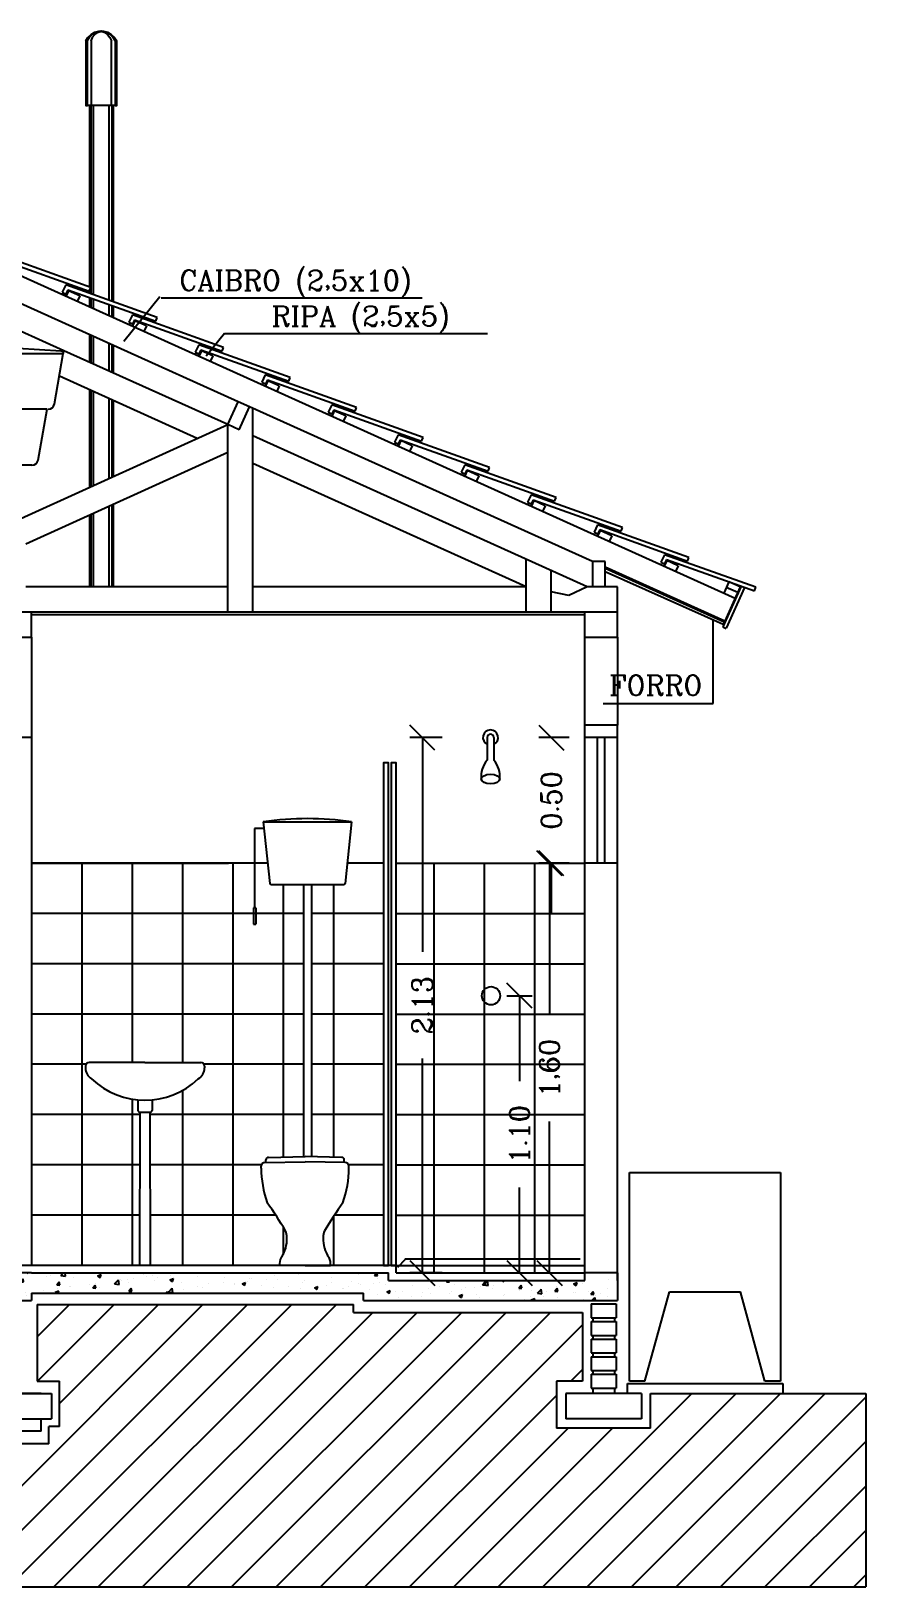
# Model space of a CAD drawing. Extents: x -7 to 295, y -11 to 39.
# Drawn here: x 171.79 to 175.11, y 22.33 to 28.52 of the extents above; entities that cross this region are included whole.
import ezdxf
from ezdxf.enums import TextEntityAlignment as Align

# ---------------------------------------------------------------- set-up
doc = ezdxf.new("R2010")
doc.units = 0
doc.header["$LTSCALE"] = 20
doc.linetypes.add('DASHED2', pattern=[0.375, 0.25, -0.125])
doc.layers.get('0').update_dxf_attribs({"linetype": 'CONTINUOUS'})
doc.layers.get('DEFPOINTS').update_dxf_attribs({"linetype": 'CONTINUOUS'})
for name, color, linetype in [('AZULEJO', 30, 'CONTINUOUS'), ('CONCRETO', 5, 'CONTINUOUS'), ('CORTES', 6, 'CONTINUOUS'), ('COTAS', 244, 'CONTINUOUS'), ('EQUIPAMENTOS', 1, 'CONTINUOUS'), ('JANELA', 5, 'CONTINUOUS'), ('MADEIRAME', 244, 'CONTINUOUS'), ('PAREDE', 250, 'CONTINUOUS'), ('PEDRA', 250, 'CONTINUOUS'), ('PISO', 30, 'CONTINUOUS'), ('PORTA', 1, 'CONTINUOUS'), ('TEXTO', 244, 'CONTINUOUS'), ('VISTA', 244, 'CONTINUOUS'), ('VISTAL', 30, 'CONTINUOUS'), ('VISTAP', 244, 'CONTINUOUS')]:
    doc.layers.add(name, color=color, linetype=linetype)
doc.styles.add('ROMANC', font='romanc.shx', dxfattribs={"height": 0.08})
doc.dimstyles.new('ROMANC', dxfattribs={"dimtxt": 0.1, "dimasz": 0.18, "dimexe": 0.05, "dimexo": 0.0625, "dimgap": 0.09, "dimtad": 0, "dimzin": 0, "dimtxsty": 'ROMANC', "dimblk1": 'NONE', "dimblk2": 'NONE', "dimsah": 1, "dimcen": 0.09, "dimclrd": 244, "dimclre": 244, "dimclrt": 244, "dimazin": 3, "dimtfac": 1, "dimtdec": 4, "dimtofl": 0, "dimtmove": 0, "dimatfit": 3, "dimtolj": 1, "dimtzin": 0})

# ---------------------------------------------------------------- blocks, each defined once
blk = doc.blocks.new('*X0')
at = {"color": 0}
for p, q in [((18.0818, -14.8888), (18.0818, -14.8888)), ((18.1256, -14.8889), (18.1256, -14.8889)), ((18.1316, -14.8818), (18.1316, -14.8818)), ((18.1318, -14.8822), (18.1318, -14.8822)), ((18.1338, -14.9075), (18.1434, -14.896)), ((18.1338, -14.9075), (18.1458, -14.9085)), ((18.1369, -14.902), (18.1369, -14.902)), ((18.1457, -14.9085), (18.1434, -14.896)), ((18.1591, -14.8728), (18.1623, -14.8749)), ((18.1623, -14.8749), (18.163, -14.8728)), ((18.2266, -14.8761), (18.2266, -14.8761)), ((18.2384, -14.8863), (18.2384, -14.8863)), ((18.2535, -14.882), (18.2535, -14.882)), ((18.2772, -14.92), (18.2869, -14.9085)), ((18.2892, -14.9211), (18.2869, -14.9085)), ((18.2943, -14.8833), (18.3043, -14.8728)), ((18.2943, -14.8833), (18.3121, -14.886)), ((18.312, -14.8861), (18.3105, -14.8728)), ((18.3452, -14.8908), (18.3452, -14.8908)), ((18.4071, -14.918), (18.4071, -14.918)), ((18.4307, -14.9136), (18.4307, -14.9136)), ((18.4397, -14.8842), (18.4537, -14.8788)), ((18.4397, -14.8842), (18.4497, -14.8909)), ((18.4497, -14.8909), (18.4537, -14.8789)), ((18.4519, -14.8953), (18.4519, -14.8953)), ((18.5077, -14.9164), (18.5233, -14.9002)), ((18.5077, -14.9164), (18.5255, -14.9191)), ((18.5165, -14.873), (18.5165, -14.873)), ((18.5255, -14.9192), (18.5233, -14.9002)), ((18.5317, -14.9008), (18.5317, -14.9008)), ((18.5334, -14.9013), (18.5334, -14.9013)), ((18.5587, -14.8999), (18.5587, -14.8999)), ((18.5632, -14.9119), (18.5632, -14.9119)), ((18.5835, -14.8947), (18.5835, -14.8947)), ((18.6233, -14.8775), (18.6233, -14.8775)), ((18.6356, -14.8858), (18.6356, -14.8858)), ((18.6592, -14.8848), (18.6592, -14.8848)), ((18.6654, -14.9044), (18.6654, -14.9044)), ((18.6798, -14.8919), (18.6798, -14.8919)), ((18.7272, -14.9002), (18.7412, -14.8949)), ((18.7272, -14.9002), (18.7371, -14.907)), ((18.73, -14.882), (18.73, -14.882)), ((18.7371, -14.907), (18.7412, -14.8949)), ((18.7722, -14.9089), (18.7722, -14.9089)), ((18.8368, -14.8865), (18.8368, -14.8865)), ((18.879, -14.9134), (18.879, -14.9134)), ((18.9408, -14.9105), (18.9408, -14.9105)), ((18.9436, -14.891), (18.9436, -14.891)), ((18.985, -14.9138), (18.985, -14.9138)), ((18.9857, -14.9179), (18.9857, -14.9179)), ((19.0146, -14.9163), (19.0286, -14.9109)), ((19.0146, -14.9163), (19.0245, -14.923)), ((19.0245, -14.923), (19.0286, -14.9109)), ((19.0351, -14.9072), (19.0351, -14.9072)), ((19.0435, -14.8964), (19.0435, -14.8964)), ((19.0503, -14.8956), (19.0503, -14.8956)), ((19.1109, -14.8973), (19.1109, -14.8973)), ((19.1445, -14.8836), (19.1445, -14.8836)), ((19.1571, -14.9001), (19.1571, -14.9001)), ((19.2372, -14.8806), (19.2372, -14.8806)), ((19.2547, -14.9111), (19.2547, -14.9111)), ((19.2639, -14.9046), (19.2639, -14.9046)), ((19.2872, -14.874), (19.2872, -14.874)), ((19.3706, -14.9091), (19.3706, -14.9091)), ((19.3714, -14.8911), (19.3714, -14.8911)), ((19.4496, -14.9083), (19.4496, -14.9083)), ((19.4774, -14.9136), (19.4774, -14.9136)), ((19.4775, -14.8728), (19.48, -14.8745)), ((19.48, -14.8745), (19.4806, -14.8728)), ((19.5359, -14.915), (19.5359, -14.915)), ((19.5406, -14.8825), (19.5487, -14.8728)), ((19.5406, -14.8825), (19.5525, -14.8836)), ((19.5525, -14.8836), (19.5505, -14.8728)), ((19.5535, -14.8933), (19.5535, -14.8933)), ((19.5625, -14.9098), (19.5625, -14.9098)), ((19.8275, -14.9076), (19.8315, -14.9028)), ((19.8275, -14.9076), (19.8394, -14.9087)), ((19.8394, -14.9087), (19.8383, -14.9028)), ((19.8587, -14.918), (19.8587, -14.918)), ((19.9614, -14.9039), (19.9614, -14.9039)), ((19.9709, -14.9202), (19.9806, -14.9087)), ((19.9753, -14.9202), (19.9909, -14.904)), ((19.9829, -14.9212), (19.9806, -14.9087)), ((19.9931, -14.923), (19.9909, -14.904)), ((20.0493, -14.9028), (20.0549, -14.9065)), ((20.0549, -14.9065), (20.0561, -14.9028)), ((20.0788, -14.9049), (20.0788, -14.9049)), ((20.1404, -14.9056), (20.1404, -14.9056)), ((20.3323, -14.9158), (20.3463, -14.9104)), ((20.3323, -14.9158), (20.3423, -14.9225)), ((20.3423, -14.9225), (20.3463, -14.9105)), ((20.3675, -14.9158), (20.3675, -14.9158)), ((20.4714, -14.9008), (20.4714, -14.9008)), ((18.0497, -14.9566), (18.0497, -14.9566)), ((18.0792, -14.9611), (18.0792, -14.9611)), ((18.1231, -14.9555), (18.1231, -14.9555)), ((18.155, -14.9511), (18.155, -14.9511)), ((18.1564, -14.9611), (18.1564, -14.9611)), ((18.2242, -14.9427), (18.2242, -14.9427)), ((18.2717, -14.9487), (18.2857, -14.9434)), ((18.2717, -14.9487), (18.2777, -14.9528)), ((18.2772, -14.92), (18.2892, -14.9211)), ((18.2813, -14.9345), (18.2813, -14.9345)), ((18.2825, -14.9528), (18.2857, -14.9434)), ((18.328, -14.9277), (18.328, -14.9277)), ((18.3299, -14.9519), (18.3299, -14.9519)), ((18.3314, -14.9279), (18.3314, -14.9279)), ((18.4207, -14.9326), (18.4303, -14.9211)), ((18.4207, -14.9326), (18.4327, -14.9336)), ((18.4326, -14.9336), (18.4303, -14.9211)), ((18.4465, -14.9319), (18.4465, -14.9319)), ((18.5642, -14.9451), (18.5738, -14.9336)), ((18.5642, -14.9451), (18.5761, -14.9462)), ((18.5761, -14.9462), (18.5738, -14.9336)), ((18.6332, -14.9524), (18.6332, -14.9524)), ((18.7117, -14.9528), (18.7172, -14.9462)), ((18.7185, -14.9528), (18.7172, -14.9462)), ((18.7212, -14.9495), (18.7367, -14.9333)), ((18.7212, -14.9495), (18.7389, -14.9523)), ((18.7329, -14.947), (18.7329, -14.947)), ((18.7359, -14.9383), (18.7359, -14.9383)), ((18.7389, -14.9523), (18.7367, -14.9333)), ((18.783, -14.9404), (18.783, -14.9404)), ((18.8369, -14.9255), (18.8369, -14.9255)), ((18.8587, -14.9305), (18.8587, -14.9305)), ((19.0214, -14.9512), (19.0214, -14.9512)), ((19.0925, -14.9224), (19.0925, -14.9224)), ((19.1381, -14.9311), (19.1381, -14.9311)), ((19.1421, -14.9502), (19.1421, -14.9502)), ((19.1993, -14.9269), (19.1993, -14.9269)), ((19.2459, -14.9352), (19.2459, -14.9352)), ((19.302, -14.9323), (19.316, -14.9269)), ((19.302, -14.9323), (19.312, -14.939)), ((19.306, -14.9314), (19.306, -14.9314)), ((19.3104, -14.943), (19.3104, -14.943)), ((19.312, -14.939), (19.316, -14.9269)), ((19.3486, -14.9211), (19.3486, -14.9211)), ((19.4128, -14.9359), (19.4128, -14.9359)), ((19.4193, -14.935), (19.4193, -14.935)), ((19.4367, -14.9263), (19.4367, -14.9263)), ((19.4867, -14.9197), (19.4867, -14.9197)), ((19.5196, -14.9405), (19.5196, -14.9405)), ((19.5511, -14.9599), (19.5511, -14.9599)), ((19.5842, -14.9181), (19.5842, -14.9181)), ((19.5894, -14.9483), (19.6034, -14.9429)), ((19.5894, -14.9483), (19.5994, -14.955)), ((19.5994, -14.955), (19.6034, -14.9429)), ((19.6263, -14.945), (19.6263, -14.945)), ((19.6362, -14.972), (19.6362, -14.972)), ((19.6538, -14.9458), (19.6538, -14.9458)), ((19.6863, -14.9654), (19.6863, -14.9654)), ((19.6909, -14.9226), (19.6909, -14.9226)), ((19.7289, -14.965), (19.7289, -14.965)), ((19.7331, -14.9495), (19.7331, -14.9495)), ((19.7548, -14.933), (19.7548, -14.933)), ((19.762, -14.9554), (19.762, -14.9554)), ((19.7977, -14.9271), (19.7977, -14.9271)), ((19.8399, -14.954), (19.8399, -14.954)), ((19.8456, -14.9449), (19.8456, -14.9449)), ((19.8769, -14.9643), (19.8909, -14.9589)), ((19.8769, -14.9643), (19.8868, -14.971)), ((19.8868, -14.971), (19.8909, -14.959)), ((19.8883, -14.9388), (19.8883, -14.9388)), ((19.9044, -14.9316), (19.9044, -14.9316)), ((19.9384, -14.9322), (19.9384, -14.9322)), ((19.9466, -14.9585), (19.9466, -14.9585)), ((19.9589, -14.9705), (19.9589, -14.9705)), ((19.9622, -14.9249), (19.9622, -14.9249)), ((19.9709, -14.9202), (19.9829, -14.9212)), ((19.9753, -14.9202), (19.9931, -14.9229)), ((20.0112, -14.9361), (20.0112, -14.9361)), ((20.0141, -14.9223), (20.0141, -14.9223)), ((20.0534, -14.963), (20.0534, -14.963)), ((20.0599, -14.9577), (20.0599, -14.9577)), ((20.1144, -14.9327), (20.124, -14.9212)), ((20.1144, -14.9327), (20.1263, -14.9338)), ((20.118, -14.9407), (20.118, -14.9407)), ((20.1263, -14.9338), (20.124, -14.9212)), ((20.1379, -14.9779), (20.1379, -14.9779)), ((20.1601, -14.9675), (20.1601, -14.9675)), ((20.1638, -14.9427), (20.1638, -14.9427)), ((20.1643, -14.9803), (20.1783, -14.975)), ((20.1757, -14.9828), (20.1783, -14.975)), ((20.1888, -14.9533), (20.2044, -14.9371)), ((20.1888, -14.9533), (20.2066, -14.9561)), ((20.2066, -14.9561), (20.2043, -14.9371)), ((20.2136, -14.9679), (20.2136, -14.9679)), ((20.2247, -14.9452), (20.2247, -14.9452)), ((20.2578, -14.9453), (20.2675, -14.9338)), ((20.2578, -14.9453), (20.2698, -14.9463)), ((20.2665, -14.9286), (20.2665, -14.9286)), ((20.2669, -14.972), (20.2669, -14.972)), ((20.2698, -14.9463), (20.2675, -14.9338)), ((20.3315, -14.9497), (20.3315, -14.9497)), ((20.3399, -14.9513), (20.3399, -14.9513)), ((20.3737, -14.9765), (20.3737, -14.9765)), ((20.39, -14.9447), (20.39, -14.9447)), ((20.4013, -14.9578), (20.4109, -14.9463)), ((20.4013, -14.9578), (20.4132, -14.9589)), ((20.4057, -14.9828), (20.4178, -14.9702)), ((20.4132, -14.9589), (20.4109, -14.9463)), ((20.4193, -14.9828), (20.4178, -14.9702)), ((20.4205, -14.9642), (20.4205, -14.9642)), ((20.4383, -14.9542), (20.4383, -14.9542)), ((20.4658, -14.9348), (20.4658, -14.9348)), ((20.469, -14.9674), (20.469, -14.9674)), ((20.1643, -14.9803), (20.1679, -14.9828)), ((20.3651, -14.9824), (20.3651, -14.9824)), ((20.4804, -14.9811), (20.4804, -14.9811))]:
    blk.add_line(p, q, dxfattribs=at)
blk = doc.blocks.new('_OBLIQUE')
at = {"color": 0, "linetype": 'BYBLOCK'}
blk.add_line((-0.5, -0.5), (0.5, 0.5), dxfattribs=at)
blk = doc.blocks.new('*D106')
at = {"color": 244, "linetype": 'BYBLOCK'}
for p, q in [((133.2667, -5.5804), (133.1385, -5.5804)), ((133.1885, -5.5804), (133.1885, -6.4335)), ((133.1885, -7.7104), (133.1885, -6.8573)), ((133.2667, -7.7104), (133.1385, -7.7104))]:
    blk.add_line(p, q, dxfattribs=at)
at = {"layer": 'DEFPOINTS', "color": 0, "linetype": 'BYBLOCK'}
for p in [(133.3292, -5.5804), (133.1885, -7.7104), (133.3292, -7.7104)]:
    blk.add_point(p, dxfattribs=at)
at = {"color": 244, "linetype": 'BYBLOCK', "xscale": 0.1, "yscale": 0.1, "zscale": 0.1}
for p, rotation in [((133.1885, -5.5804), 90), ((133.1885, -7.7104), 270)]:
    blk.add_blockref('_OBLIQUE', p, dxfattribs=dict(at, rotation=rotation))
at = {"color": 244, "linetype": 'BYBLOCK', "insert": (133.1885, -6.6454), "char_height": 0.08, "attachment_point": 5, "rotation": 90, "style": 'ROMANC'}
blk.add_mtext('\\A1;2.13', dxfattribs=at)
blk = doc.blocks.new('*D107')
at = {"color": 244, "linetype": 'BYBLOCK'}
for p, q in [((133.7718, -5.5804), (133.6512, -5.5804)), ((133.7012, -5.5804), (133.7012, -5.5804)), ((133.7718, -6.0804), (133.6512, -6.0804)), ((133.7012, -6.0804), (133.7012, -6.2804))]:
    blk.add_line(p, q, dxfattribs=at)
at = {"layer": 'DEFPOINTS', "color": 0, "linetype": 'BYBLOCK'}
for p in [(133.8343, -5.5804), (133.7012, -6.0804), (133.8343, -6.0804)]:
    blk.add_point(p, dxfattribs=at)
at = {"color": 244, "linetype": 'BYBLOCK', "xscale": 0.1, "yscale": 0.1, "zscale": 0.1}
for p, rotation in [((133.7012, -5.5804), 270), ((133.7012, -6.0804), 90)]:
    blk.add_blockref('_OBLIQUE', p, dxfattribs=dict(at, rotation=rotation))
at = {"color": 244, "linetype": 'BYBLOCK', "insert": (133.7012, -5.8304), "char_height": 0.08, "attachment_point": 5, "rotation": 90, "style": 'ROMANC'}
blk.add_mtext('\\A1;0.50', dxfattribs=at)
blk = doc.blocks.new('*D108')
at = {"color": 244, "linetype": 'BYBLOCK'}
for p, q in [((133.6387, -6.0804), (133.6437, -6.0804)), ((133.6937, -6.0804), (133.6937, -6.6835)), ((133.6937, -7.7104), (133.6937, -7.1073)), ((133.6387, -7.7104), (133.6437, -7.7104))]:
    blk.add_line(p, q, dxfattribs=at)
at = {"layer": 'DEFPOINTS', "color": 0, "linetype": 'BYBLOCK'}
for p in [(133.7012, -6.0804), (133.6937, -7.7104), (133.7012, -7.7104)]:
    blk.add_point(p, dxfattribs=at)
at = {"color": 244, "linetype": 'BYBLOCK', "xscale": 0.1, "yscale": 0.1, "zscale": 0.1}
for p, rotation in [((133.6937, -6.0804), 90), ((133.6937, -7.7104), 270)]:
    blk.add_blockref('_OBLIQUE', p, dxfattribs=dict(at, rotation=rotation))
at = {"color": 244, "linetype": 'BYBLOCK', "insert": (133.6937, -6.8954), "char_height": 0.08, "attachment_point": 5, "rotation": 90, "style": 'ROMANC'}
blk.add_mtext('\\A1;{1,60}', dxfattribs=at)
blk = doc.blocks.new('*D109')
at = {"color": 244, "linetype": 'BYBLOCK'}
for p, q in [((133.5238, -6.6076), (133.6246, -6.6076)), ((133.5746, -6.6076), (133.5746, -6.9471)), ((133.5746, -7.7104), (133.5746, -7.3709)), ((133.5238, -7.7104), (133.6246, -7.7104))]:
    blk.add_line(p, q, dxfattribs=at)
at = {"layer": 'DEFPOINTS', "color": 0, "linetype": 'BYBLOCK'}
for p in [(133.4613, -6.6076), (133.4613, -7.7104), (133.5746, -7.7104)]:
    blk.add_point(p, dxfattribs=at)
at = {"color": 244, "linetype": 'BYBLOCK', "xscale": 0.1, "yscale": 0.1, "zscale": 0.1}
for p, rotation in [((133.5746, -6.6076), 90), ((133.5746, -7.7104), 270)]:
    blk.add_blockref('_OBLIQUE', p, dxfattribs=dict(at, rotation=rotation))
at = {"color": 244, "linetype": 'BYBLOCK', "insert": (133.5746, -7.159), "char_height": 0.08, "attachment_point": 5, "rotation": 90, "style": 'ROMANC'}
blk.add_mtext('\\A1;1.10', dxfattribs=at)
blk = doc.blocks.new('*X274')
at = {"color": 0, "linetype": 'CONTINUOUS'}
for p, q in [((171.3497, 22.3269), (172.4735, 23.4507)), ((171.5265, 22.3269), (172.6502, 23.4507)), ((171.7032, 22.3269), (172.827, 23.4507)), ((171.8146, 23.3222), (171.9431, 23.4507)), ((171.815, 23.1458), (172.1199, 23.4507)), ((171.88, 22.3269), (173.0038, 23.4507)), ((171.9029, 23.057), (172.2967, 23.4507)), ((172.0568, 22.3269), (173.1486, 23.4188)), ((172.2336, 22.3269), (173.3254, 23.4188)), ((172.4104, 22.3269), (173.5022, 23.4188)), ((172.5871, 22.3269), (173.679, 23.4188)), ((172.7639, 22.3269), (173.8557, 23.4188)), ((172.9407, 22.3269), (173.983, 23.3693)), ((173.9366, 23.1461), (173.983, 23.1925)), ((167.1804, 22.4003), (167.8762, 23.0961)), ((167.1804, 22.5771), (167.6994, 23.0961)), ((167.1804, 22.7539), (167.5226, 23.0961)), ((167.1804, 22.9306), (167.3458, 23.0961)), ((167.2838, 22.3269), (168.0529, 23.0961)), ((167.9909, 22.3269), (168.7601, 23.0961)), ((168.1677, 22.3269), (168.9368, 23.0961)), ((168.3445, 22.3269), (169.1136, 23.0961)), ((168.5213, 22.3269), (169.2904, 23.0961)), ((168.5602, 23.073), (168.5833, 23.0961)), ((168.698, 22.3269), (169.4672, 23.0961)), ((168.8748, 22.3269), (169.6439, 23.0961)), ((169.0516, 22.3269), (169.8207, 23.0961)), ((169.9355, 22.3269), (170.7046, 23.0961)), ((170.1123, 22.3269), (170.8814, 23.0961)), ((170.289, 22.3269), (171.0582, 23.0961)), ((170.4349, 23.0031), (170.5278, 23.0961)), ((170.4658, 22.3269), (171.2349, 23.0961)), ((173.1175, 22.3269), (173.8795, 23.089)), ((173.6478, 22.3269), (174.4169, 23.0961)), ((173.8246, 22.3269), (174.5937, 23.0961)), ((174.0013, 22.3269), (174.7705, 23.0961)), ((174.1781, 22.3269), (174.9472, 23.0961)), ((169.2284, 22.3269), (169.9349, 23.0335)), ((170.6426, 22.3269), (171.3799, 23.0643)), ((174.3549, 22.3269), (175.1095, 23.0816)), ((167.4606, 22.3269), (168.0602, 22.9265)), ((173.2942, 22.3269), (173.9257, 22.9584)), ((173.471, 22.3269), (174.1025, 22.9584)), ((174.5317, 22.3269), (175.1095, 22.9048)), ((167.6374, 22.3269), (168.2071, 22.8966)), ((167.8142, 22.3269), (168.3839, 22.8966)), ((169.4051, 22.3269), (169.9741, 22.8959)), ((169.5819, 22.3269), (170.1509, 22.8959)), ((169.7587, 22.3269), (170.3277, 22.8959)), ((170.8194, 22.3269), (171.3883, 22.8959)), ((170.9961, 22.3269), (171.5651, 22.8959)), ((171.1729, 22.3269), (171.7419, 22.8959)), ((174.7084, 22.3269), (175.1095, 22.728)), ((174.8852, 22.3269), (175.1095, 22.5512)), ((175.062, 22.3269), (175.1095, 22.3745))]:
    blk.add_line(p, q, dxfattribs=at)

msp = doc.modelspace()

# ---------------------------------------------------------------- linework, layer by layer
at = {"layer": 'AZULEJO', "color": 244, "linetype": 'CONTINUOUS'}
for p, q in [((172.7201, 24.0153), (172.8795, 24.0177)), ((173.0388, 24.0153), (172.8795, 24.0177)), ((172.7051, 23.9933), (172.7051, 24.0003)), ((173.0538, 23.9933), (173.0538, 24.0003)), ((172.8795, 23.6063), (172.7785, 23.6063)), ((172.8795, 23.6063), (172.9805, 23.6063))]:
    msp.add_line(p, q, dxfattribs=at)
for centre, radius, start, end in [((172.7201, 24.0003), 0.015, 90, 180), ((173.1333, 23.9965), 0.4283, 180.43396, 199.23218), ((172.6256, 23.9965), 0.4283, 340.76782, 359.56604), ((173.0388, 24.0003), 0.015, 360, 90), ((171.2469, 22.8111), 1.8131, 30.93669, 35.17039), ((174.5121, 22.8111), 1.8131, 144.82961, 149.06331), ((172.6863, 23.7088), 0.121, 323.69434, 3.46966), ((173.0726, 23.7088), 0.121, 176.53034, 216.30566), ((172.8349, 23.6124), 0.0567, 154.0566, 186.16017), ((172.9241, 23.6124), 0.0567, 353.83983, 25.9434)]:
    msp.add_arc(centre, radius, start, end, dxfattribs=at)
at = {"layer": 'CONCRETO'}
for p, q in [((171.6619, 26.206), (171.7919, 26.206)), ((171.7919, 26.106), (171.7919, 26.206)), ((173.9919, 26.206), (174.1219, 26.206)), ((173.9919, 26.106), (173.9919, 26.206)), ((174.1219, 26.106), (174.1219, 26.206)), ((173.9919, 25.7061), (173.9919, 25.7561)), ((174.1219, 25.7061), (174.1219, 25.7561)), ((174.1219, 25.7061), (173.9919, 25.7061)), ((174.1219, 23.5761), (174.1219, 23.4661)), ((171.8299, 23.0959), (171.4299, 23.0959)), ((171.5851, 23.0958), (171.8707, 23.0958)), ((171.8299, 23.0958), (171.8299, 23.0959)), ((174.2169, 23.0961), (173.9169, 23.0961)), ((171.8299, 22.9459), (171.8299, 22.9958)), ((174.2169, 22.9961), (173.9169, 22.9961)), ((171.8299, 22.9459), (171.4299, 22.9459))]:
    msp.add_line(p, q, dxfattribs=at)
at = {"layer": 'CONCRETO', "color": 3}
for p, q in [((171.6619, 26.106), (171.7919, 26.106)), ((173.9919, 26.106), (174.1219, 26.106)), ((174.1219, 25.7561), (173.9919, 25.7561)), ((174.1219, 23.5761), (173.9919, 23.5761))]:
    msp.add_line(p, q, dxfattribs=at)
at = {"layer": 'CONCRETO', "color": 254}
for p, q in [((171.9919, 25.2061), (171.9919, 23.6061)), ((172.1919, 25.2061), (172.1919, 24.4137)), ((172.3919, 25.2061), (172.3919, 24.4137)), ((172.5919, 25.2061), (172.5919, 23.6061)), ((173.3919, 25.2061), (173.3919, 23.5761)), ((173.5919, 25.2061), (173.5919, 23.5761)), ((173.7919, 25.2061), (173.7919, 23.5761)), ((172.7919, 25.1207), (172.7919, 24.037)), ((172.9919, 25.1207), (172.9919, 24.0365)), ((172.1919, 24.268), (172.1919, 23.6061)), ((172.3919, 24.3023), (172.3919, 23.6061)), ((172.9919, 23.7992), (172.9919, 23.6061)), ((172.7919, 23.76), (172.7919, 23.6496))]:
    msp.add_line(p, q, dxfattribs=at)
at = {"layer": 'CONCRETO', "color": 5}
for p, q in [((171.7919, 23.5761), (171.6619, 23.5761)), ((171.7919, 23.5761), (173.2119, 23.5761)), ((173.2119, 23.5461), (173.2119, 23.5761)), ((173.2119, 23.5461), (173.9919, 23.5461)), ((171.6619, 23.4661), (171.7919, 23.4661)), ((171.7919, 23.4961), (173.1119, 23.4961)), ((171.7919, 23.4961), (171.7919, 23.4661)), ((173.1119, 23.4661), (173.1119, 23.4961)), ((173.1119, 23.4661), (174.1219, 23.4661)), ((171.5707, 22.9958), (171.8707, 22.9958))]:
    msp.add_line(p, q, dxfattribs=at)
at = {"layer": 'CONCRETO', "color": 244}
for p, q in [((171.8146, 23.1458), (171.9029, 23.1458)), ((171.9029, 22.9649), (171.9029, 23.1458)), ((173.983, 23.1461), (173.8795, 23.1461)), ((174.253, 22.9584), (174.253, 23.0961)), ((171.8609, 22.8959), (171.8609, 22.9649)), ((171.9029, 22.9649), (171.8609, 22.9649)), ((174.253, 22.9584), (173.8795, 22.9584)), ((171.8609, 22.8959), (171.3799, 22.8959))]:
    msp.add_line(p, q, dxfattribs=at)
at = {"layer": 'CORTES', "color": 244, "linetype": 'CONTINUOUS'}
for p, q in [((173.9287, 26.2712), (173.8585, 26.2855)), ((174.0016, 26.306), (173.9287, 26.2712))]:
    msp.add_line(p, q, dxfattribs=at)
at = {"layer": 'CORTES', "color": 254, "linetype": 'CONTINUOUS'}
for p, q in [((171.7919, 25.2061), (172.5753, 25.2061)), ((172.7305, 25.2061), (171.7919, 25.2061)), ((173.1919, 25.2061), (173.0476, 25.2061)), ((173.2419, 25.2061), (173.9919, 25.2061)), ((172.8731, 25.0061), (171.7919, 25.0061)), ((173.1919, 25.0061), (172.9051, 25.0061)), ((173.2419, 25.0061), (173.9919, 25.0061)), ((172.8731, 24.8061), (171.7919, 24.8061)), ((173.1919, 24.8061), (172.9051, 24.8061)), ((173.2419, 24.8061), (173.9919, 24.8061)), ((172.8731, 24.6061), (171.7919, 24.6061)), ((173.1919, 24.6061), (172.9051, 24.6061)), ((173.2419, 24.6061), (173.9919, 24.6061)), ((172.008, 24.4061), (171.7919, 24.4061)), ((172.8731, 24.4061), (172.4776, 24.4061)), ((173.1919, 24.4061), (172.9051, 24.4061)), ((173.2419, 24.4061), (173.9919, 24.4061)), ((172.2227, 24.2061), (171.7919, 24.2061)), ((172.8731, 24.2061), (172.2629, 24.2061)), ((173.1919, 24.2061), (172.9051, 24.2061)), ((173.2419, 24.2061), (173.9919, 24.2061)), ((172.2224, 24.0061), (171.7919, 24.0061)), ((172.7063, 24.0061), (172.2632, 24.0061)), ((173.1919, 24.0061), (173.0527, 24.0061)), ((173.2419, 24.0061), (173.9919, 24.0061)), ((172.2221, 23.8061), (171.7919, 23.8061)), ((172.7626, 23.8061), (172.2635, 23.8061)), ((173.1919, 23.8061), (172.9963, 23.8061)), ((173.2419, 23.8061), (173.9919, 23.8061)), ((173.2419, 23.6061), (173.9919, 23.6061))]:
    msp.add_line(p, q, dxfattribs=at)
at = {"layer": 'EQUIPAMENTOS', "color": 244, "linetype": 'CONTINUOUS'}
for p, q in [((171.9099, 27.2437), (171.2454, 27.2842)), ((171.2442, 27.2339), (171.9193, 27.2339)), ((171.8825, 27.0334), (171.9181, 27.2339)), ((171.8535, 27.0128), (171.0147, 27.0128)), ((171.8175, 26.8101), (171.8535, 27.0128)), ((171.7929, 26.7895), (170.6956, 26.7895))]:
    msp.add_line(p, q, dxfattribs=at)
for centre, radius, start, end in [((171.9093, 27.2338), 0.01, 0, 86.52046), ((171.8579, 27.0378), 0.025, 270, 349.93056), ((171.7929, 26.8145), 0.025, 270, 349.93056)]:
    msp.add_arc(centre, radius, start, end, dxfattribs=at)
at = {"layer": 'JANELA', "color": 5}
for p, q in [((174.0419, 25.2061), (174.0419, 25.7061)), ((174.0719, 25.2061), (174.0719, 25.7061))]:
    msp.add_line(p, q, dxfattribs=at)
at = {"layer": 'MADEIRAME'}
for p, q in [((174.5897, 26.2601), (171.1219, 27.8251)), ((172.613, 27.0424), (171.1469, 27.7041)), ((171.9206, 27.2452), (171.1719, 27.5831)), ((171.984, 27.4634), (171.9385, 27.484)), ((172.2484, 27.3441), (172.2028, 27.3647)), ((172.5719, 26.9513), (171.9206, 27.2452)), ((172.5127, 27.2249), (172.4671, 27.2454)), ((172.4505, 26.8963), (171.9026, 27.1436)), ((172.777, 27.1056), (172.7314, 27.1261)), ((174.0231, 26.4061), (172.6586, 27.0219)), ((172.6719, 26.206), (172.6719, 27.0159)), ((173.0413, 26.9863), (172.9958, 27.0068)), ((171.749, 26.5779), (172.5717, 26.9514)), ((172.5719, 26.206), (172.5719, 26.9513)), ((174.0016, 26.306), (172.6719, 26.9062)), ((173.3057, 26.867), (173.2601, 26.8875)), ((171.7695, 26.4773), (172.5719, 26.8416)), ((173.7585, 26.306), (172.6719, 26.7965)), ((173.57, 26.7477), (173.5244, 26.7682)), ((173.8343, 26.6284), (173.7888, 26.649)), ((174.0987, 26.5091), (174.0531, 26.5297)), ((174.5485, 26.1689), (174.0731, 26.3835)), ((174.363, 26.3898), (174.3174, 26.4104)), ((174.6102, 26.3056), (174.5647, 26.3262)), ((172.5719, 26.306), (171.7695, 26.306)), ((173.7585, 26.306), (172.6719, 26.306)), ((174.6, 26.2828), (174.5544, 26.3034))]:
    msp.add_line(p, q, dxfattribs=at)
at = {"layer": 'MADEIRAME', "linetype": 'CONTINUOUS'}
for p, q in [((171.9385, 27.484), (171.9282, 27.4612)), ((171.984, 27.4634), (171.9737, 27.4406)), ((172.2028, 27.3647), (172.1925, 27.3419)), ((172.2484, 27.3441), (172.2381, 27.3214)), ((172.4671, 27.2454), (172.4568, 27.2226)), ((172.5127, 27.2249), (172.5024, 27.2021)), ((172.7314, 27.1261), (172.7212, 27.1033)), ((172.777, 27.1056), (172.7667, 27.0828)), ((172.9958, 27.0068), (172.9855, 26.984)), ((173.0413, 26.9863), (173.0311, 26.9635)), ((173.2601, 26.8875), (173.2498, 26.8648)), ((173.3057, 26.867), (173.2954, 26.8442)), ((173.5244, 26.7682), (173.5141, 26.7455)), ((173.57, 26.7477), (173.5597, 26.7249)), ((173.7888, 26.649), (173.7785, 26.6262)), ((173.8343, 26.6284), (173.824, 26.6056)), ((174.0531, 26.5297), (174.0428, 26.5069)), ((174.0987, 26.5091), (174.0884, 26.4863)), ((173.7585, 26.206), (173.7585, 26.4157)), ((173.8585, 26.206), (173.8585, 26.3706)), ((174.3174, 26.4104), (174.3071, 26.3876)), ((174.363, 26.3898), (174.3527, 26.367)), ((174.5647, 26.3262), (174.5441, 26.2806)), ((174.6102, 26.3056), (174.5485, 26.1689))]:
    msp.add_line(p, q, dxfattribs=at)
at = {"layer": 'MADEIRAME', "color": 30, "linetype": 'CONTINUOUS'}
for p, q in [((172.3017, 27.4592), (172.1594, 27.2824)), ((172.3077, 27.4561), (173.3451, 27.4561)), ((172.5586, 27.3141), (172.4861, 27.2241)), ((172.5586, 27.3141), (173.6044, 27.3141)), ((174.5027, 25.842), (174.5027, 26.1752)), ((174.0644, 25.842), (174.5027, 25.842)), ((173.2783, 23.6315), (173.2469, 23.598)), ((173.973, 23.6306), (173.276, 23.6306))]:
    msp.add_line(p, q, dxfattribs=at)
at = {"layer": 'MADEIRAME', "color": 250, "linetype": 'CONTINUOUS'}
for p, q in [((174.0231, 26.4061), (174.0231, 26.306)), ((174.0731, 26.4061), (174.0231, 26.4061)), ((174.0731, 26.306), (174.0731, 26.4061))]:
    msp.add_line(p, q, dxfattribs=at)
at = {"layer": 'MADEIRAME', "color": 244, "linetype": 'CONTINUOUS'}
msp.add_line((174.1219, 26.306), (173.9919, 26.306), dxfattribs=at)
at = {"layer": 'MADEIRAME', "color": 244}
for p, q in [((171.7919, 26.206), (173.9919, 26.206)), ((171.7919, 26.196), (173.9919, 26.196))]:
    msp.add_line(p, q, dxfattribs=at)
at = {"layer": 'MADEIRAME', "color": 5, "linetype": 'CONTINUOUS'}
for p, q in [((171.8707, 23.0958), (171.8707, 22.9958)), ((173.9169, 23.0961), (173.9169, 22.9961)), ((174.2169, 23.0961), (174.2169, 22.9961))]:
    msp.add_line(p, q, dxfattribs=at)
at = {"layer": 'PAREDE', "color": 30, "linetype": 'CONTINUOUS'}
for p, q in [((172.0271, 27.4969), (171.6639, 27.6266)), ((171.6723, 27.607), (172.0214, 27.482)), ((171.9283, 27.5073), (171.914, 27.4777)), ((172.2914, 27.3776), (171.9283, 27.5073)), ((171.9366, 27.4877), (171.9286, 27.471)), ((171.9366, 27.4877), (172.2857, 27.3627)), ((172.0214, 27.482), (172.0271, 27.4969)), ((171.914, 27.4777), (171.9286, 27.471)), ((172.1926, 27.388), (172.1783, 27.3584)), ((172.5557, 27.2583), (172.1926, 27.388)), ((172.2009, 27.3684), (172.1929, 27.3517)), ((172.2009, 27.3684), (172.55, 27.2434)), ((172.2857, 27.3627), (172.2914, 27.3776)), ((172.1783, 27.3584), (172.1929, 27.3517)), ((172.4569, 27.2687), (172.4426, 27.2391)), ((172.4426, 27.2391), (172.4572, 27.2324)), ((172.8201, 27.139), (172.4569, 27.2687)), ((172.4653, 27.2492), (172.4572, 27.2324)), ((172.4653, 27.2492), (172.8144, 27.1241)), ((172.55, 27.2434), (172.5557, 27.2583)), ((172.7213, 27.1494), (172.707, 27.1198)), ((172.707, 27.1198), (172.7215, 27.1132)), ((173.0844, 27.0197), (172.7213, 27.1494)), ((172.7296, 27.1299), (172.7215, 27.1132)), ((172.7296, 27.1299), (173.0787, 27.0048)), ((172.8144, 27.1241), (172.8201, 27.139)), ((172.9856, 27.0301), (172.9713, 27.0005)), ((172.9713, 27.0005), (172.9859, 26.9939)), ((173.3487, 26.9004), (172.9856, 27.0301)), ((172.9939, 27.0106), (172.9859, 26.9939)), ((172.9939, 27.0106), (173.343, 26.8855)), ((173.0787, 27.0048), (173.0844, 27.0197)), ((173.2499, 26.9109), (173.2356, 26.8812)), ((173.2356, 26.8812), (173.2502, 26.8746)), ((173.6131, 26.7811), (173.2499, 26.9109)), ((173.2582, 26.8913), (173.2502, 26.8746)), ((173.2582, 26.8913), (173.6073, 26.7662)), ((173.343, 26.8855), (173.3487, 26.9004)), ((173.5142, 26.7916), (173.5, 26.7619)), ((173.5, 26.7619), (173.5145, 26.7553)), ((173.8774, 26.6618), (173.5142, 26.7916)), ((173.5226, 26.772), (173.5145, 26.7553)), ((173.5226, 26.772), (173.8717, 26.6469)), ((173.6073, 26.7662), (173.6131, 26.7811)), ((173.7786, 26.6723), (173.7643, 26.6426)), ((173.7643, 26.6426), (173.7789, 26.636)), ((174.1417, 26.5425), (173.7786, 26.6723)), ((173.7869, 26.6527), (173.7789, 26.636)), ((173.7869, 26.6527), (174.136, 26.5277)), ((173.8717, 26.6469), (173.8774, 26.6618)), ((174.0429, 26.553), (174.0286, 26.5233)), ((174.0286, 26.5233), (174.0432, 26.5167)), ((174.406, 26.4232), (174.0429, 26.553)), ((174.0512, 26.5334), (174.0432, 26.5167)), ((174.0512, 26.5334), (174.4003, 26.4084)), ((174.136, 26.5277), (174.1417, 26.5425)), ((174.3088, 26.4337), (174.2945, 26.404)), ((174.672, 26.3047), (174.3088, 26.4337)), ((174.2945, 26.404), (174.3091, 26.3974)), ((174.3172, 26.4141), (174.3091, 26.3974)), ((174.3172, 26.4141), (174.6663, 26.2898)), ((174.4003, 26.4084), (174.406, 26.4232)), ((174.6663, 26.2898), (174.672, 26.3047))]:
    msp.add_line(p, q, dxfattribs=at)
at = {"layer": 'PAREDE', "linetype": 'CONTINUOUS'}
for p, q in [((172.6586, 27.0219), (172.613, 27.0424)), ((172.6174, 26.9307), (172.5717, 26.9514))]:
    msp.add_line(p, q, dxfattribs=at)
at = {"layer": 'PAREDE', "color": 244, "linetype": 'CONTINUOUS'}
msp.add_line((174.1219, 26.206), (174.1219, 26.306), dxfattribs=at)
at = {"layer": 'PAREDE', "color": 3, "linetype": 'CONTINUOUS'}
for p, q in [((171.7919, 26.106), (171.7919, 25.7061)), ((173.9919, 25.7561), (173.9919, 26.106)), ((171.7919, 25.7061), (171.6619, 25.7061)), ((173.9919, 23.5461), (173.9919, 25.2061)), ((174.1219, 25.2061), (173.9919, 25.2061)), ((174.1219, 23.5461), (174.1219, 25.2061))]:
    msp.add_line(p, q, dxfattribs=at)
at = {"layer": 'PEDRA', "color": 3}
msp.add_line((174.1219, 26.106), (174.1219, 25.7561), dxfattribs=at)
at = {"layer": 'PISO', "color": 30}
for p, q in [((173.2419, 23.6061), (168.1589, 23.6061)), ((173.2419, 23.5761), (173.2419, 23.6061)), ((173.2419, 23.5761), (173.9919, 23.5761))]:
    msp.add_line(p, q, dxfattribs=at)
at = {"layer": 'PORTA', "color": 1}
msp.add_line((171.7919, 25.7061), (171.7919, 23.6061), dxfattribs=at)
at = {"layer": 'VISTA', "linetype": 'CONTINUOUS', "ltscale": 0.25}
for p, q in [((172.006, 24.3987), (172.006, 24.3918)), ((172.2428, 24.4137), (172.021, 24.4137)), ((172.2428, 24.4137), (172.4645, 24.4137)), ((172.4795, 24.3987), (172.4795, 24.3918)), ((172.2148, 24.2643), (172.2147, 24.2223)), ((172.2207, 24.2163), (172.2648, 24.2163)), ((172.2227, 24.2163), (172.2217, 23.6053)), ((172.2628, 24.2163), (172.2638, 23.6053)), ((172.2708, 24.2643), (172.2708, 24.2223))]:
    msp.add_line(p, q, dxfattribs=at)
for centre, radius, start, end in [((172.021, 24.3987), 0.015, 90, 180), ((172.056, 24.3918), 0.05, 180, 239.37576), ((172.4295, 24.3918), 0.05, 300.62424, 0), ((172.4645, 24.3987), 0.015, 360, 90), ((172.2207, 24.2223), 0.006, 179.90794, 270), ((172.2648, 24.2223), 0.006, 270, 0.09206)]:
    msp.add_arc(centre, radius, start, end, dxfattribs=at)
at = {"layer": 'VISTAL', "color": 30}
for p, q in [((172.0275, 28.2206), (172.0275, 27.4719)), ((172.0383, 27.468), (172.0383, 28.2206)), ((172.1002, 27.4459), (172.1002, 28.2206)), ((172.1109, 28.2206), (172.1109, 27.4421)), ((172.0275, 27.4552), (172.0275, 27.4164)), ((172.0383, 27.4115), (172.0383, 27.4513)), ((172.1002, 27.3836), (172.1002, 27.4292)), ((172.1109, 27.4253), (172.1109, 27.3788)), ((172.0275, 27.3067), (172.0275, 27.1969)), ((172.0383, 27.1921), (172.0383, 27.3018)), ((172.1002, 27.1642), (172.1002, 27.2739)), ((172.1109, 27.2691), (172.1109, 27.1593)), ((172.0275, 27.0872), (172.0275, 26.7043)), ((172.0383, 26.7092), (172.0383, 27.0824)), ((172.1002, 26.7373), (172.1002, 27.0545)), ((172.1109, 27.0496), (172.1109, 26.7421)), ((172.1002, 26.306), (172.1002, 26.6275)), ((172.1109, 26.6323), (172.1109, 26.306)), ((172.0275, 26.5945), (172.0275, 26.306)), ((172.0383, 26.306), (172.0383, 26.5993))]:
    msp.add_line(p, q, dxfattribs=at)
for points in [[(172.0073, 28.4777), (172.0156, 28.492), (172.0287, 28.5039), (172.043, 28.5122), (172.0597, 28.517), (172.0775, 28.517), (172.0942, 28.5122), (172.1085, 28.5039), (172.1216, 28.492), (172.1311, 28.4777)], [(172.0073, 28.4777), (172.0073, 28.2206), (172.0144, 28.2206), (172.0144, 28.4777)], [(172.0133, 28.4777), (172.0228, 28.4932), (172.0359, 28.5063), (172.0525, 28.5146), (172.0704, 28.517)], [(172.0335, 28.492), (172.0275, 28.4777)], [(172.0287, 28.4777), (172.0287, 28.2206)], [(172.0335, 28.492), (172.043, 28.5039), (172.0561, 28.5122), (172.0704, 28.517), (172.0668, 28.517), (172.0811, 28.5122), (172.0942, 28.5039), (172.1037, 28.492), (172.1097, 28.4777)], [(172.0847, 28.5146), (172.0668, 28.517)], [(172.0847, 28.5146), (172.1013, 28.5063), (172.1144, 28.4932), (172.124, 28.4777)], [(172.1097, 28.2206), (172.1097, 28.4777)], [(172.124, 28.4777), (172.124, 28.2206), (172.1311, 28.2206), (172.1311, 28.4777)], [(172.1311, 28.2206), (172.0073, 28.2206)], [(172.0216, 28.2206), (172.0216, 27.4988)], [(172.1168, 28.2206), (172.1168, 27.44)], [(172.0216, 27.4825), (172.0216, 27.474)], [(172.0216, 27.4573), (172.0216, 27.4191)], [(172.1168, 27.4232), (172.1168, 27.3761)], [(172.0216, 27.3093), (172.0216, 27.1996)], [(172.1168, 27.2664), (172.1168, 27.1567)], [(172.0216, 27.0899), (172.0216, 26.7016)], [(172.1168, 27.0469), (172.1168, 26.7448)], [(172.1168, 26.635), (172.1168, 26.306)], [(172.0216, 26.5918), (172.0216, 26.306)]]:
    msp.add_lwpolyline(points, dxfattribs=at)
at = {"layer": 'VISTAL'}
for points in [[(173.2119, 23.6061), (173.2119, 25.6061), (173.1919, 25.6061), (173.1919, 23.6061)], [(173.2419, 23.6061), (173.2419, 25.6061), (173.2219, 25.6061), (173.2219, 23.6061)]]:
    msp.add_lwpolyline(points, close=True, dxfattribs=at)
at = {"layer": 'VISTAL', "color": 30, "linetype": 'CONTINUOUS'}
msp.add_arc((173.6169, 25.7061), 0.0302, 295.50376, 244.49624, dxfattribs=at)
at = {"layer": 'VISTAP', "color": 250}
for p, q in [((172.5719, 26.9513), (172.613, 27.0424)), ((172.6174, 26.9307), (172.6586, 27.0219))]:
    msp.add_line(p, q, dxfattribs=at)
at = {"layer": 'VISTAP', "color": 30}
for p, q in [((174.5467, 26.1653), (174.0731, 26.3787)), ((174.5423, 26.1564), (174.0731, 26.3657))]:
    msp.add_line(p, q, dxfattribs=at)
at = {"layer": 'VISTAP', "color": 30, "linetype": 'DASHED2'}
for p, q in [((174.6134, 26.3086), (174.5406, 26.147)), ((174.6275, 26.3036), (174.5543, 26.1408)), ((174.5406, 26.147), (174.554, 26.1403)), ((174.5467, 26.1653), (174.5423, 26.1564))]:
    msp.add_line(p, q, dxfattribs=at)
at = {"layer": 'VISTAP', "color": 244, "linetype": 'CONTINUOUS'}
for p, q in [((173.6039, 25.7061), (173.6039, 25.616)), ((173.6299, 25.7061), (173.6299, 25.616))]:
    msp.add_line(p, q, dxfattribs=at)
at = {"layer": 'VISTAP'}
for p, q in [((173.9919, 25.2061), (173.9919, 25.7061)), ((174.1219, 25.2061), (174.1219, 25.7061)), ((174.0169, 23.4528), (174.1169, 23.4528)), ((174.0169, 23.4528), (174.0169, 23.3978)), ((174.1169, 23.4528), (174.1169, 23.3978)), ((174.0169, 23.3978), (174.1169, 23.3978)), ((174.0169, 23.3828), (174.1169, 23.3828)), ((174.0169, 23.3828), (174.0169, 23.3278)), ((174.0239, 23.3978), (174.0239, 23.3828)), ((174.1099, 23.3978), (174.1099, 23.3828)), ((174.1169, 23.3828), (174.1169, 23.3278)), ((174.0169, 23.3278), (174.1169, 23.3278)), ((174.0169, 23.3128), (174.1169, 23.3128)), ((174.0169, 23.3128), (174.0169, 23.2578)), ((174.0239, 23.3278), (174.0239, 23.3128)), ((174.1099, 23.3278), (174.1099, 23.3128)), ((174.1169, 23.3128), (174.1169, 23.2578)), ((174.0169, 23.2578), (174.1169, 23.2578)), ((174.0169, 23.2428), (174.1169, 23.2428)), ((174.0169, 23.2428), (174.0169, 23.1878)), ((174.0239, 23.2578), (174.0239, 23.2428)), ((174.1099, 23.2578), (174.1099, 23.2428)), ((174.1169, 23.2428), (174.1169, 23.1878)), ((174.0169, 23.1878), (174.1169, 23.1878)), ((174.0169, 23.1728), (174.1169, 23.1728)), ((174.0169, 23.1728), (174.0169, 23.1178)), ((174.0239, 23.1878), (174.0239, 23.1728)), ((174.1099, 23.1878), (174.1099, 23.1728)), ((174.1169, 23.1728), (174.1169, 23.1178)), ((174.0169, 23.1178), (174.1169, 23.1178)), ((174.0239, 23.1178), (174.0239, 23.0961)), ((174.1099, 23.1178), (174.1099, 23.0961))]:
    msp.add_line(p, q, dxfattribs=at)
at = {"layer": 'VISTAP', "linetype": 'CONTINUOUS'}
for p, q in [((172.7162, 25.3446), (172.679, 25.3446)), ((172.679, 25.3446), (172.679, 25.0283)), ((172.7134, 25.3712), (173.0647, 25.3712)), ((172.7134, 25.3712), (172.7388, 25.126)), ((173.0647, 25.3712), (173.0393, 25.126)), ((173.0333, 25.1207), (172.7448, 25.1207)), ((172.8731, 25.1207), (172.8731, 24.0377)), ((172.9051, 25.1207), (172.9051, 24.0377)), ((172.6831, 25.0283), (172.6748, 25.0283)), ((172.6748, 25.0283), (172.6748, 24.9638)), ((172.6831, 25.0283), (172.6831, 24.9638)), ((172.6748, 24.9638), (172.6831, 24.9638)), ((172.7238, 24.0153), (172.7238, 24.0258)), ((172.7338, 24.0358), (172.8795, 24.0388)), ((173.0252, 24.0358), (172.8795, 24.0388)), ((173.0352, 24.0153), (173.0352, 24.0258))]:
    msp.add_line(p, q, dxfattribs=at)
at = {"layer": 'VISTAP', "color": 30, "linetype": 'CONTINUOUS'}
for p, q in [((174.1696, 23.976), (174.7696, 23.976)), ((174.1696, 23.146), (174.1696, 23.976)), ((174.7696, 23.976), (174.7696, 23.146)), ((174.231, 23.146), (174.3283, 23.5004)), ((174.3283, 23.5004), (174.6109, 23.5004)), ((174.7082, 23.146), (174.6109, 23.5004)), ((174.1618, 23.0961), (174.1618, 23.1362)), ((174.1618, 23.1362), (174.7793, 23.1362)), ((174.231, 23.146), (174.1696, 23.146)), ((174.7696, 23.146), (174.7082, 23.146)), ((174.7793, 23.1362), (174.7793, 23.0961))]:
    msp.add_line(p, q, dxfattribs=at)
at = {"layer": 'VISTAP', "color": 244}
for p, q in [((171.8146, 23.4507), (173.0719, 23.4507)), ((171.8146, 23.4507), (171.8146, 23.1458)), ((173.0719, 23.4188), (173.0719, 23.4507)), ((173.0719, 23.4188), (173.983, 23.4188)), ((173.983, 23.4188), (173.983, 23.1461)), ((173.8795, 23.1461), (173.8795, 22.9584)), ((174.253, 23.0961), (175.1095, 23.0961)), ((175.1095, 23.0961), (175.1095, 22.3269)), ((167.1804, 22.3269), (175.1095, 22.3269))]:
    msp.add_line(p, q, dxfattribs=at)
at = {"layer": 'VISTAP', "linetype": 'CONTINUOUS'}
msp.add_circle((173.6189, 24.6789), 0.0363, dxfattribs=at)
at = {"layer": 'VISTAP', "color": 244, "linetype": 'CONTINUOUS'}
for centre, radius, start, end in [((173.6169, 25.7061), 0.013, 0, 180), ((173.6775, 25.5515), 0.0979, 138.82623, 186.17996), ((173.5562, 25.5515), 0.0979, 353.82004, 41.17377)]:
    msp.add_arc(centre, radius, start, end, dxfattribs=at)
at = {"layer": 'VISTAP', "linetype": 'CONTINUOUS'}
for centre, radius, start, end in [((172.8891, 24.1403), 1.2433, 81.87902, 98.12098), ((172.7448, 25.1267), 0.006, 185.91791, 270), ((173.0333, 25.1267), 0.006, 270, 354.08209), ((172.7338, 24.0258), 0.01, 90, 180), ((173.0252, 24.0258), 0.01, 0, 90)]:
    msp.add_arc(centre, radius, start, end, dxfattribs=at)
at = {"layer": 'VISTAP', "color": 244}
for centre, radius, start, end in [((172.2428, 24.571), 0.3073, 226.32793, 313.67207), ((172.7511, 23.7196), 0.0561, 356.43322, 24.83965), ((173.0078, 23.7196), 0.0561, 155.16035, 183.56678)]:
    msp.add_arc(centre, radius, start, end, dxfattribs=at)
at = {"layer": 'VISTAP', "color": 244, "linetype": 'CONTINUOUS'}
msp.add_ellipse((173.6169, 25.541), major_axis=(-0.0366, 0), ratio=0.52172, dxfattribs=at)

# ---------------------------------------------------------------- block references
at = {"layer": 'CONCRETO', "color": 30}
msp.add_blockref('*X0', (153.6146, 38.4488), dxfattribs=at)
at = {"layer": 'MADEIRAME', "color": 30, "linetype": 'CONTINUOUS'}
msp.add_blockref('*X274', (0, 0), dxfattribs=at)

# ---------------------------------------------------------------- texts
at = {"layer": 'TEXTO', "linetype": 'CONTINUOUS', "style": 'ROMANC'}
for s, p in [('CAIBRO (2,5x10)', (172.8418, 27.5195)), ('RIPA (2,5x5)', (173.1011, 27.3775)), ('FORRO', (174.2742, 25.9143))]:
    msp.add_text(s, height=0.08, dxfattribs=at).set_placement(p, align=Align.MIDDLE)

# ---------------------------------------------------------------- dimensions: what is measured, and where the dimension line sits
at = {"layer": 'COTAS', "color": 244, "linetype": 'CONTINUOUS'}
for base, p1, p2, picture, middle in [((173.346, 23.5761), (173.4867, 25.7061), (173.4867, 23.5761), '*D106', (173.346, 24.6411)), ((173.8587, 25.2061), (173.9919, 25.7061), (173.9919, 25.2061), '*D107', (173.8587, 25.4561)), ((173.7321, 23.5761), (173.6189, 24.6789), (173.6189, 23.5761), '*D109', (173.7321, 24.1275))]:
    dim = msp.add_linear_dim(base=base, p1=p1, p2=p2, angle=90, dimstyle='ROMANC', override={"dimasz": 0.1, "dimblk1": 'OBLIQUE', "dimblk2": 'OBLIQUE'}, dxfattribs=at)
    dim.commit()
    dim.dimension.update_dxf_attribs({"geometry": picture, "text_midpoint": middle, "insert": (40.1575, 31.2865)})
dim = msp.add_linear_dim(base=(173.8512, 23.5761), p1=(173.8587, 25.2061), p2=(173.8587, 23.5761), angle=90, text='{1,60}', dimstyle='ROMANC', override={"dimasz": 0.1, "dimblk1": 'OBLIQUE', "dimblk2": 'OBLIQUE'}, dxfattribs=at)
dim.commit()
dim.dimension.update_dxf_attribs({"geometry": '*D108', "text_midpoint": (173.8512, 24.3911), "insert": (40.1575, 31.2865)})

doc.saveas('drawing.dxf')
